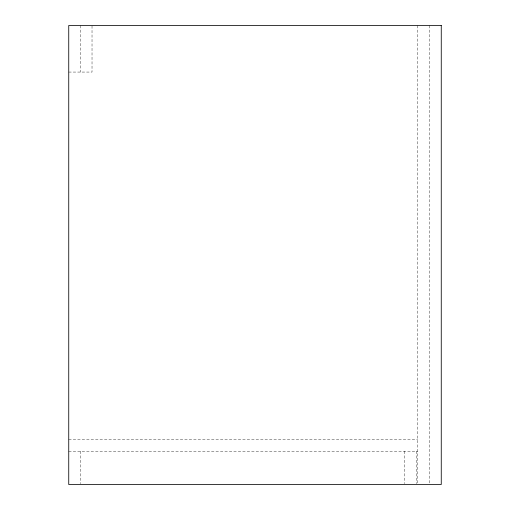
<?xml version="1.0" encoding="UTF-8"?>
<svg xmlns="http://www.w3.org/2000/svg" width="510" height="510" viewBox="0 0 510 510"><rect width="100%" height="100%" fill="white"/><g stroke="black" fill="none" stroke-linecap="round" stroke-linejoin="round"><path stroke-width="0.38" stroke-dasharray="2.55 1.91" d="M68.742 72.063L92.023 72.063L92.023 25.5M68.742 439.601L417.645 439.601M68.742 451.242L417.645 451.242M429.286 25.5L429.286 483.703M417.645 25.5L417.645 483.703M416.313 451.242L416.313 483.709M404.672 451.242L404.672 483.709M80.382 25.5L80.382 72.063M80.382 451.242L80.382 483.709"/><path stroke-width="0.76" d="M441.258 25.5L68.742 25.5L68.742 484.5L441.258 484.5L441.258 25.5"/></g></svg>
